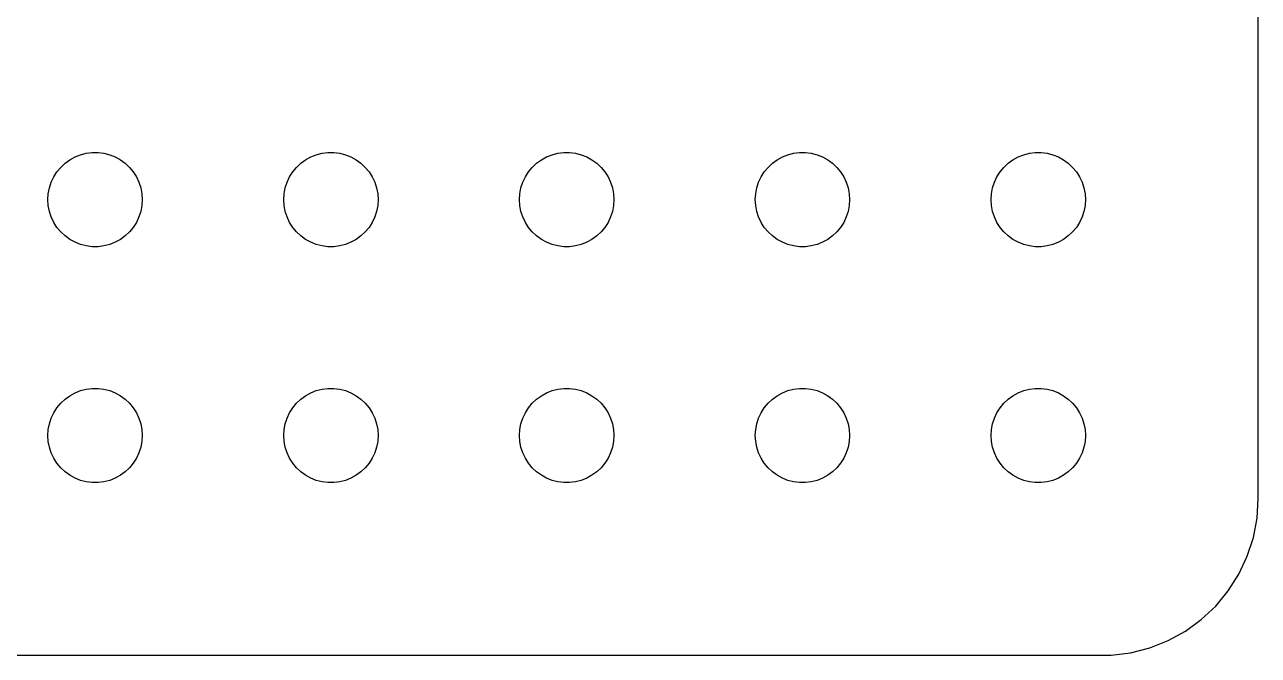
# Model space of a CAD drawing. Header units: metres. Extents: x -37 to 37, y 140 to 346.
# Drawn here: x -2.24 to 37, y 194.01 to 214.06 of the extents above; entities that cross this region are included whole.
import ezdxf

# ---------------------------------------------------------------- set-up
doc = ezdxf.new("R2010")
doc.units = ezdxf.units.M

msp = doc.modelspace()

# ---------------------------------------------------------------- linework, layer by layer
for p, q in [((37, 199), (37, 233)), ((-0.463516, 209.927), (-0.281067, 209.973)), ((-0.281067, 209.973), (-0.094177, 209.997)), ((-0.094177, 209.997), (0.094177, 209.997)), ((0.094177, 209.997), (0.281067, 209.973)), ((0.281067, 209.973), (0.463516, 209.927)), ((7.03647, 209.927), (7.21892, 209.973)), ((7.21892, 209.973), (7.40581, 209.997)), ((7.40581, 209.997), (7.59418, 209.997)), ((7.59418, 209.997), (7.78107, 209.973)), ((7.78107, 209.973), (7.96352, 209.927)), ((14.5365, 209.927), (14.7189, 209.973)), ((14.7189, 209.973), (14.9058, 209.997)), ((14.9058, 209.997), (15.0942, 209.997)), ((15.0942, 209.997), (15.2811, 209.973)), ((15.2811, 209.973), (15.4635, 209.927)), ((22.0365, 209.927), (22.2189, 209.973)), ((22.2189, 209.973), (22.4058, 209.997)), ((22.4058, 209.997), (22.5942, 209.997)), ((22.5942, 209.997), (22.7811, 209.973)), ((22.7811, 209.973), (22.9635, 209.927)), ((29.5365, 209.927), (29.7189, 209.973)), ((29.7189, 209.973), (29.9058, 209.997)), ((29.9058, 209.997), (30.0942, 209.997)), ((30.0942, 209.997), (30.2811, 209.973)), ((30.2811, 209.973), (30.4635, 209.927)), ((-1.09344, 209.527), (-0.956131, 209.656)), ((-0.956131, 209.656), (-0.803726, 209.766)), ((-0.803726, 209.766), (-0.638657, 209.857)), ((-0.638657, 209.857), (-0.463516, 209.927)), ((0.463516, 209.927), (0.638657, 209.857)), ((0.638657, 209.857), (0.803726, 209.766)), ((0.803726, 209.766), (0.956131, 209.656)), ((0.956131, 209.656), (1.09344, 209.527)), ((6.40654, 209.527), (6.54385, 209.656)), ((6.54385, 209.656), (6.69626, 209.766)), ((6.69626, 209.766), (6.86133, 209.857)), ((6.86133, 209.857), (7.03647, 209.927)), ((7.96352, 209.927), (8.13866, 209.857)), ((8.13866, 209.857), (8.30373, 209.766)), ((8.30373, 209.766), (8.45613, 209.656)), ((8.45613, 209.656), (8.59344, 209.527)), ((13.9065, 209.527), (14.0439, 209.656)), ((14.0439, 209.656), (14.1963, 209.766)), ((14.1963, 209.766), (14.3613, 209.857)), ((14.3613, 209.857), (14.5365, 209.927)), ((15.4635, 209.927), (15.6387, 209.857)), ((15.6387, 209.857), (15.8037, 209.766)), ((15.8037, 209.766), (15.9561, 209.656)), ((15.9561, 209.656), (16.0934, 209.527)), ((21.4065, 209.527), (21.5439, 209.656)), ((21.5439, 209.656), (21.6963, 209.766)), ((21.6963, 209.766), (21.8613, 209.857)), ((21.8613, 209.857), (22.0365, 209.927)), ((22.9635, 209.927), (23.1387, 209.857)), ((23.1387, 209.857), (23.3037, 209.766)), ((23.3037, 209.766), (23.4561, 209.656)), ((23.4561, 209.656), (23.5934, 209.527)), ((28.9065, 209.527), (29.0439, 209.656)), ((29.0439, 209.656), (29.1963, 209.766)), ((29.1963, 209.766), (29.3613, 209.857)), ((29.3613, 209.857), (29.5365, 209.927)), ((30.4635, 209.927), (30.6387, 209.857)), ((30.6387, 209.857), (30.8037, 209.766)), ((30.8037, 209.766), (30.9561, 209.656)), ((30.9561, 209.656), (31.0934, 209.527)), ((-1.39465, 209.052), (-1.31445, 209.223)), ((-1.31445, 209.223), (-1.21352, 209.382)), ((-1.21352, 209.382), (-1.09344, 209.527)), ((1.09344, 209.527), (1.21352, 209.382)), ((1.21352, 209.382), (1.31445, 209.223)), ((1.31445, 209.223), (1.39465, 209.052)), ((6.10533, 209.052), (6.18553, 209.223)), ((6.18553, 209.223), (6.28647, 209.382)), ((6.28647, 209.382), (6.40654, 209.527)), ((8.59344, 209.527), (8.71352, 209.382)), ((8.71352, 209.382), (8.81445, 209.223)), ((8.81445, 209.223), (8.89465, 209.052)), ((13.6053, 209.052), (13.6855, 209.223)), ((13.6855, 209.223), (13.7865, 209.382)), ((13.7865, 209.382), (13.9065, 209.527)), ((16.0934, 209.527), (16.2135, 209.382)), ((16.2135, 209.382), (16.3145, 209.223)), ((16.3145, 209.223), (16.3947, 209.052)), ((21.1053, 209.052), (21.1855, 209.223)), ((21.1855, 209.223), (21.2865, 209.382)), ((21.2865, 209.382), (21.4065, 209.527)), ((23.5934, 209.527), (23.7135, 209.382)), ((23.7135, 209.382), (23.8145, 209.223)), ((23.8145, 209.223), (23.8947, 209.052)), ((28.6053, 209.052), (28.6855, 209.223)), ((28.6855, 209.223), (28.7865, 209.382)), ((28.7865, 209.382), (28.9065, 209.527)), ((31.0934, 209.527), (31.2135, 209.382)), ((31.2135, 209.382), (31.3145, 209.223)), ((31.3145, 209.223), (31.3947, 209.052)), ((-1.48816, 208.688), (-1.45287, 208.873)), ((-1.45287, 208.873), (-1.39465, 209.052)), ((1.39465, 209.052), (1.45287, 208.873)), ((1.45287, 208.873), (1.48816, 208.688)), ((6.01183, 208.688), (6.04712, 208.873)), ((6.04712, 208.873), (6.10533, 209.052)), ((8.89465, 209.052), (8.95287, 208.873)), ((8.95287, 208.873), (8.98816, 208.688)), ((13.5118, 208.688), (13.5471, 208.873)), ((13.5471, 208.873), (13.6053, 209.052)), ((16.3947, 209.052), (16.4529, 208.873)), ((16.4529, 208.873), (16.4882, 208.688)), ((21.0118, 208.688), (21.0471, 208.873)), ((21.0471, 208.873), (21.1053, 209.052)), ((23.8947, 209.052), (23.9529, 208.873)), ((23.9529, 208.873), (23.9882, 208.688)), ((28.5118, 208.688), (28.5471, 208.873)), ((28.5471, 208.873), (28.6053, 209.052)), ((31.3947, 209.052), (31.4529, 208.873)), ((31.4529, 208.873), (31.4882, 208.688)), ((-1.5, 208.5), (-1.48816, 208.688)), ((-1.48816, 208.312), (-1.5, 208.5)), ((1.48816, 208.688), (1.5, 208.5)), ((1.5, 208.5), (1.48816, 208.312)), ((6, 208.5), (6.01183, 208.688)), ((6.01183, 208.312), (6, 208.5)), ((8.98816, 208.688), (9, 208.5)), ((9, 208.5), (8.98816, 208.312)), ((13.5, 208.5), (13.5118, 208.688)), ((13.5118, 208.312), (13.5, 208.5)), ((16.4882, 208.688), (16.5, 208.5)), ((16.5, 208.5), (16.4882, 208.312)), ((21, 208.5), (21.0118, 208.688)), ((21.0118, 208.312), (21, 208.5)), ((23.9882, 208.688), (24, 208.5)), ((24, 208.5), (23.9882, 208.312)), ((28.5, 208.5), (28.5118, 208.688)), ((28.5118, 208.312), (28.5, 208.5)), ((31.4882, 208.688), (31.5, 208.5)), ((31.5, 208.5), (31.4882, 208.312)), ((-1.45287, 208.127), (-1.48816, 208.312)), ((-1.39465, 207.948), (-1.45287, 208.127)), ((1.45287, 208.127), (1.39465, 207.948)), ((1.48816, 208.312), (1.45287, 208.127)), ((6.04712, 208.127), (6.01183, 208.312)), ((6.10533, 207.948), (6.04712, 208.127)), ((8.95287, 208.127), (8.89465, 207.948)), ((8.98816, 208.312), (8.95287, 208.127)), ((13.5471, 208.127), (13.5118, 208.312)), ((13.6053, 207.948), (13.5471, 208.127)), ((16.4529, 208.127), (16.3947, 207.948)), ((16.4882, 208.312), (16.4529, 208.127)), ((21.0471, 208.127), (21.0118, 208.312)), ((21.1053, 207.948), (21.0471, 208.127)), ((23.9529, 208.127), (23.8947, 207.948)), ((23.9882, 208.312), (23.9529, 208.127)), ((28.5471, 208.127), (28.5118, 208.312)), ((28.6053, 207.948), (28.5471, 208.127)), ((31.4529, 208.127), (31.3947, 207.948)), ((31.4882, 208.312), (31.4529, 208.127)), ((-1.31445, 207.777), (-1.39465, 207.948)), ((-1.21352, 207.618), (-1.31445, 207.777)), ((-1.09344, 207.473), (-1.21352, 207.618)), ((1.21352, 207.618), (1.09344, 207.473)), ((1.31445, 207.777), (1.21352, 207.618)), ((1.39465, 207.948), (1.31445, 207.777)), ((6.18553, 207.777), (6.10533, 207.948)), ((6.28647, 207.618), (6.18553, 207.777)), ((6.40654, 207.473), (6.28647, 207.618)), ((8.71352, 207.618), (8.59344, 207.473)), ((8.81445, 207.777), (8.71352, 207.618)), ((8.89465, 207.948), (8.81445, 207.777)), ((13.6855, 207.777), (13.6053, 207.948)), ((13.7865, 207.618), (13.6855, 207.777)), ((13.9065, 207.473), (13.7865, 207.618)), ((16.2135, 207.618), (16.0934, 207.473)), ((16.3145, 207.777), (16.2135, 207.618)), ((16.3947, 207.948), (16.3145, 207.777)), ((21.1855, 207.777), (21.1053, 207.948)), ((21.2865, 207.618), (21.1855, 207.777)), ((21.4065, 207.473), (21.2865, 207.618)), ((23.7135, 207.618), (23.5934, 207.473)), ((23.8145, 207.777), (23.7135, 207.618)), ((23.8947, 207.948), (23.8145, 207.777)), ((28.6855, 207.777), (28.6053, 207.948)), ((28.7865, 207.618), (28.6855, 207.777)), ((28.9065, 207.473), (28.7865, 207.618)), ((31.2135, 207.618), (31.0934, 207.473)), ((31.3145, 207.777), (31.2135, 207.618)), ((31.3947, 207.948), (31.3145, 207.777)), ((-0.956131, 207.344), (-1.09344, 207.473)), ((-0.803726, 207.234), (-0.956131, 207.344)), ((-0.638657, 207.143), (-0.803726, 207.234)), ((0.803726, 207.234), (0.638657, 207.143)), ((0.956131, 207.344), (0.803726, 207.234)), ((1.09344, 207.473), (0.956131, 207.344)), ((6.54385, 207.344), (6.40654, 207.473)), ((6.69626, 207.234), (6.54385, 207.344)), ((6.86133, 207.143), (6.69626, 207.234)), ((8.30373, 207.234), (8.13866, 207.143)), ((8.45613, 207.344), (8.30373, 207.234)), ((8.59344, 207.473), (8.45613, 207.344)), ((14.0439, 207.344), (13.9065, 207.473)), ((14.1963, 207.234), (14.0439, 207.344)), ((14.3613, 207.143), (14.1963, 207.234)), ((15.8037, 207.234), (15.6387, 207.143)), ((15.9561, 207.344), (15.8037, 207.234)), ((16.0934, 207.473), (15.9561, 207.344)), ((21.5439, 207.344), (21.4065, 207.473)), ((21.6963, 207.234), (21.5439, 207.344)), ((21.8613, 207.143), (21.6963, 207.234)), ((23.3037, 207.234), (23.1387, 207.143)), ((23.4561, 207.344), (23.3037, 207.234)), ((23.5934, 207.473), (23.4561, 207.344)), ((29.0439, 207.344), (28.9065, 207.473)), ((29.1963, 207.234), (29.0439, 207.344)), ((29.3613, 207.143), (29.1963, 207.234)), ((30.8037, 207.234), (30.6387, 207.143)), ((30.9561, 207.344), (30.8037, 207.234)), ((31.0934, 207.473), (30.9561, 207.344)), ((-0.463516, 207.073), (-0.638657, 207.143)), ((-0.281067, 207.027), (-0.463516, 207.073)), ((-0.094177, 207.003), (-0.281067, 207.027)), ((0.094177, 207.003), (-0.094177, 207.003)), ((0.281067, 207.027), (0.094177, 207.003)), ((0.463516, 207.073), (0.281067, 207.027)), ((0.638657, 207.143), (0.463516, 207.073)), ((7.03647, 207.073), (6.86133, 207.143)), ((7.21892, 207.027), (7.03647, 207.073)), ((7.40581, 207.003), (7.21892, 207.027)), ((7.59418, 207.003), (7.40581, 207.003)), ((7.78107, 207.027), (7.59418, 207.003)), ((7.96352, 207.073), (7.78107, 207.027)), ((8.13866, 207.143), (7.96352, 207.073)), ((14.5365, 207.073), (14.3613, 207.143)), ((14.7189, 207.027), (14.5365, 207.073)), ((14.9058, 207.003), (14.7189, 207.027)), ((15.0942, 207.003), (14.9058, 207.003)), ((15.2811, 207.027), (15.0942, 207.003)), ((15.4635, 207.073), (15.2811, 207.027)), ((15.6387, 207.143), (15.4635, 207.073)), ((22.0365, 207.073), (21.8613, 207.143)), ((22.2189, 207.027), (22.0365, 207.073)), ((22.4058, 207.003), (22.2189, 207.027)), ((22.5942, 207.003), (22.4058, 207.003)), ((22.7811, 207.027), (22.5942, 207.003)), ((22.9635, 207.073), (22.7811, 207.027)), ((23.1387, 207.143), (22.9635, 207.073)), ((29.5365, 207.073), (29.3613, 207.143)), ((29.7189, 207.027), (29.5365, 207.073)), ((29.9058, 207.003), (29.7189, 207.027)), ((30.0942, 207.003), (29.9058, 207.003)), ((30.2811, 207.027), (30.0942, 207.003)), ((30.4635, 207.073), (30.2811, 207.027)), ((30.6387, 207.143), (30.4635, 207.073)), ((-0.281067, 202.473), (-0.094177, 202.497)), ((-0.094177, 202.497), (0.094177, 202.497)), ((0.094177, 202.497), (0.281067, 202.473)), ((7.21892, 202.473), (7.40581, 202.497)), ((7.40581, 202.497), (7.59418, 202.497)), ((7.59418, 202.497), (7.78107, 202.473)), ((14.7189, 202.473), (14.9058, 202.497)), ((14.9058, 202.497), (15.0942, 202.497)), ((15.0942, 202.497), (15.2811, 202.473)), ((22.2189, 202.473), (22.4058, 202.497)), ((22.4058, 202.497), (22.5942, 202.497)), ((22.5942, 202.497), (22.7811, 202.473)), ((29.7189, 202.473), (29.9058, 202.497)), ((29.9058, 202.497), (30.0942, 202.497)), ((30.0942, 202.497), (30.2811, 202.473)), ((-1.09344, 202.027), (-0.956131, 202.156)), ((-0.956131, 202.156), (-0.803726, 202.266)), ((-0.803726, 202.266), (-0.638657, 202.357)), ((-0.638657, 202.357), (-0.463516, 202.427)), ((-0.463516, 202.427), (-0.281067, 202.473)), ((0.281067, 202.473), (0.463516, 202.427)), ((0.463516, 202.427), (0.638657, 202.357)), ((0.638657, 202.357), (0.803726, 202.266)), ((0.803726, 202.266), (0.956131, 202.156)), ((0.956131, 202.156), (1.09344, 202.027)), ((6.40654, 202.027), (6.54385, 202.156)), ((6.54385, 202.156), (6.69626, 202.266)), ((6.69626, 202.266), (6.86133, 202.357)), ((6.86133, 202.357), (7.03647, 202.427)), ((7.03647, 202.427), (7.21892, 202.473)), ((7.78107, 202.473), (7.96352, 202.427)), ((7.96352, 202.427), (8.13866, 202.357)), ((8.13866, 202.357), (8.30373, 202.266)), ((8.30373, 202.266), (8.45613, 202.156)), ((8.45613, 202.156), (8.59344, 202.027)), ((13.9065, 202.027), (14.0439, 202.156)), ((14.0439, 202.156), (14.1963, 202.266)), ((14.1963, 202.266), (14.3613, 202.357)), ((14.3613, 202.357), (14.5365, 202.427)), ((14.5365, 202.427), (14.7189, 202.473)), ((15.2811, 202.473), (15.4635, 202.427)), ((15.4635, 202.427), (15.6387, 202.357)), ((15.6387, 202.357), (15.8037, 202.266)), ((15.8037, 202.266), (15.9561, 202.156)), ((15.9561, 202.156), (16.0934, 202.027)), ((21.4065, 202.027), (21.5439, 202.156)), ((21.5439, 202.156), (21.6963, 202.266)), ((21.6963, 202.266), (21.8613, 202.357)), ((21.8613, 202.357), (22.0365, 202.427)), ((22.0365, 202.427), (22.2189, 202.473)), ((22.7811, 202.473), (22.9635, 202.427)), ((22.9635, 202.427), (23.1387, 202.357)), ((23.1387, 202.357), (23.3037, 202.266)), ((23.3037, 202.266), (23.4561, 202.156)), ((23.4561, 202.156), (23.5934, 202.027)), ((28.9065, 202.027), (29.0439, 202.156)), ((29.0439, 202.156), (29.1963, 202.266)), ((29.1963, 202.266), (29.3613, 202.357)), ((29.3613, 202.357), (29.5365, 202.427)), ((29.5365, 202.427), (29.7189, 202.473)), ((30.2811, 202.473), (30.4635, 202.427)), ((30.4635, 202.427), (30.6387, 202.357)), ((30.6387, 202.357), (30.8037, 202.266)), ((30.8037, 202.266), (30.9561, 202.156)), ((30.9561, 202.156), (31.0934, 202.027)), ((-1.39465, 201.552), (-1.31445, 201.723)), ((-1.31445, 201.723), (-1.21352, 201.882)), ((-1.21352, 201.882), (-1.09344, 202.027)), ((1.09344, 202.027), (1.21352, 201.882)), ((1.21352, 201.882), (1.31445, 201.723)), ((1.31445, 201.723), (1.39465, 201.552)), ((6.10533, 201.552), (6.18553, 201.723)), ((6.18553, 201.723), (6.28647, 201.882)), ((6.28647, 201.882), (6.40654, 202.027)), ((8.59344, 202.027), (8.71352, 201.882)), ((8.71352, 201.882), (8.81445, 201.723)), ((8.81445, 201.723), (8.89465, 201.552)), ((13.6053, 201.552), (13.6855, 201.723)), ((13.6855, 201.723), (13.7865, 201.882)), ((13.7865, 201.882), (13.9065, 202.027)), ((16.0934, 202.027), (16.2135, 201.882)), ((16.2135, 201.882), (16.3145, 201.723)), ((16.3145, 201.723), (16.3947, 201.552)), ((21.1053, 201.552), (21.1855, 201.723)), ((21.1855, 201.723), (21.2865, 201.882)), ((21.2865, 201.882), (21.4065, 202.027)), ((23.5934, 202.027), (23.7135, 201.882)), ((23.7135, 201.882), (23.8145, 201.723)), ((23.8145, 201.723), (23.8947, 201.552)), ((28.6053, 201.552), (28.6855, 201.723)), ((28.6855, 201.723), (28.7865, 201.882)), ((28.7865, 201.882), (28.9065, 202.027)), ((31.0934, 202.027), (31.2135, 201.882)), ((31.2135, 201.882), (31.3145, 201.723)), ((31.3145, 201.723), (31.3947, 201.552)), ((-1.48816, 201.188), (-1.45287, 201.373)), ((-1.45287, 201.373), (-1.39465, 201.552)), ((1.39465, 201.552), (1.45287, 201.373)), ((1.45287, 201.373), (1.48816, 201.188)), ((6.01183, 201.188), (6.04712, 201.373)), ((6.04712, 201.373), (6.10533, 201.552)), ((8.89465, 201.552), (8.95287, 201.373)), ((8.95287, 201.373), (8.98816, 201.188)), ((13.5118, 201.188), (13.5471, 201.373)), ((13.5471, 201.373), (13.6053, 201.552)), ((16.3947, 201.552), (16.4529, 201.373)), ((16.4529, 201.373), (16.4882, 201.188)), ((21.0118, 201.188), (21.0471, 201.373)), ((21.0471, 201.373), (21.1053, 201.552)), ((23.8947, 201.552), (23.9529, 201.373)), ((23.9529, 201.373), (23.9882, 201.188)), ((28.5118, 201.188), (28.5471, 201.373)), ((28.5471, 201.373), (28.6053, 201.552)), ((31.3947, 201.552), (31.4529, 201.373)), ((31.4529, 201.373), (31.4882, 201.188)), ((-1.5, 201), (-1.48816, 201.188)), ((-1.48816, 200.812), (-1.5, 201)), ((1.48816, 201.188), (1.5, 201)), ((1.5, 201), (1.48816, 200.812)), ((6, 201), (6.01183, 201.188)), ((6.01183, 200.812), (6, 201)), ((8.98816, 201.188), (9, 201)), ((9, 201), (8.98816, 200.812)), ((13.5, 201), (13.5118, 201.188)), ((13.5118, 200.812), (13.5, 201)), ((16.4882, 201.188), (16.5, 201)), ((16.5, 201), (16.4882, 200.812)), ((21, 201), (21.0118, 201.188)), ((21.0118, 200.812), (21, 201)), ((23.9882, 201.188), (24, 201)), ((24, 201), (23.9882, 200.812)), ((28.5, 201), (28.5118, 201.188)), ((28.5118, 200.812), (28.5, 201)), ((31.4882, 201.188), (31.5, 201)), ((31.5, 201), (31.4882, 200.812)), ((-1.45287, 200.627), (-1.48816, 200.812)), ((-1.39465, 200.448), (-1.45287, 200.627)), ((1.45287, 200.627), (1.39465, 200.448)), ((1.48816, 200.812), (1.45287, 200.627)), ((6.04712, 200.627), (6.01183, 200.812)), ((6.10533, 200.448), (6.04712, 200.627)), ((8.95287, 200.627), (8.89465, 200.448)), ((8.98816, 200.812), (8.95287, 200.627)), ((13.5471, 200.627), (13.5118, 200.812)), ((13.6053, 200.448), (13.5471, 200.627)), ((16.4529, 200.627), (16.3947, 200.448)), ((16.4882, 200.812), (16.4529, 200.627)), ((21.0471, 200.627), (21.0118, 200.812)), ((21.1053, 200.448), (21.0471, 200.627)), ((23.9529, 200.627), (23.8947, 200.448)), ((23.9882, 200.812), (23.9529, 200.627)), ((28.5471, 200.627), (28.5118, 200.812)), ((28.6053, 200.448), (28.5471, 200.627)), ((31.4529, 200.627), (31.3947, 200.448)), ((31.4882, 200.812), (31.4529, 200.627)), ((-1.31445, 200.277), (-1.39465, 200.448)), ((-1.21352, 200.118), (-1.31445, 200.277)), ((1.31445, 200.277), (1.21352, 200.118)), ((1.39465, 200.448), (1.31445, 200.277)), ((6.18553, 200.277), (6.10533, 200.448)), ((6.28647, 200.118), (6.18553, 200.277)), ((8.81445, 200.277), (8.71352, 200.118)), ((8.89465, 200.448), (8.81445, 200.277)), ((13.6855, 200.277), (13.6053, 200.448)), ((13.7865, 200.118), (13.6855, 200.277)), ((16.3145, 200.277), (16.2135, 200.118)), ((16.3947, 200.448), (16.3145, 200.277)), ((21.1855, 200.277), (21.1053, 200.448)), ((21.2865, 200.118), (21.1855, 200.277)), ((23.8145, 200.277), (23.7135, 200.118)), ((23.8947, 200.448), (23.8145, 200.277)), ((28.6855, 200.277), (28.6053, 200.448)), ((28.7865, 200.118), (28.6855, 200.277)), ((31.3145, 200.277), (31.2135, 200.118)), ((31.3947, 200.448), (31.3145, 200.277)), ((-1.09344, 199.973), (-1.21352, 200.118)), ((-0.956131, 199.844), (-1.09344, 199.973)), ((-0.803726, 199.734), (-0.956131, 199.844)), ((-0.638657, 199.643), (-0.803726, 199.734)), ((0.803726, 199.734), (0.638657, 199.643)), ((0.956131, 199.844), (0.803726, 199.734)), ((1.09344, 199.973), (0.956131, 199.844)), ((1.21352, 200.118), (1.09344, 199.973)), ((6.40654, 199.973), (6.28647, 200.118)), ((6.54385, 199.844), (6.40654, 199.973)), ((6.69626, 199.734), (6.54385, 199.844)), ((6.86133, 199.643), (6.69626, 199.734)), ((8.30373, 199.734), (8.13866, 199.643)), ((8.45613, 199.844), (8.30373, 199.734)), ((8.59344, 199.973), (8.45613, 199.844)), ((8.71352, 200.118), (8.59344, 199.973)), ((13.9065, 199.973), (13.7865, 200.118)), ((14.0439, 199.844), (13.9065, 199.973)), ((14.1963, 199.734), (14.0439, 199.844)), ((14.3613, 199.643), (14.1963, 199.734)), ((15.8037, 199.734), (15.6387, 199.643)), ((15.9561, 199.844), (15.8037, 199.734)), ((16.0934, 199.973), (15.9561, 199.844)), ((16.2135, 200.118), (16.0934, 199.973)), ((21.4065, 199.973), (21.2865, 200.118)), ((21.5439, 199.844), (21.4065, 199.973)), ((21.6963, 199.734), (21.5439, 199.844)), ((21.8613, 199.643), (21.6963, 199.734)), ((23.3037, 199.734), (23.1387, 199.643)), ((23.4561, 199.844), (23.3037, 199.734)), ((23.5934, 199.973), (23.4561, 199.844)), ((23.7135, 200.118), (23.5934, 199.973)), ((28.9065, 199.973), (28.7865, 200.118)), ((29.0439, 199.844), (28.9065, 199.973)), ((29.1963, 199.734), (29.0439, 199.844)), ((29.3613, 199.643), (29.1963, 199.734)), ((30.8037, 199.734), (30.6387, 199.643)), ((30.9561, 199.844), (30.8037, 199.734)), ((31.0934, 199.973), (30.9561, 199.844)), ((31.2135, 200.118), (31.0934, 199.973)), ((-0.463516, 199.573), (-0.638657, 199.643)), ((-0.281067, 199.527), (-0.463516, 199.573)), ((-0.094177, 199.503), (-0.281067, 199.527)), ((0.094177, 199.503), (-0.094177, 199.503)), ((0.281067, 199.527), (0.094177, 199.503)), ((0.463516, 199.573), (0.281067, 199.527)), ((0.638657, 199.643), (0.463516, 199.573)), ((7.03647, 199.573), (6.86133, 199.643)), ((7.21892, 199.527), (7.03647, 199.573)), ((7.40581, 199.503), (7.21892, 199.527)), ((7.59418, 199.503), (7.40581, 199.503)), ((7.78107, 199.527), (7.59418, 199.503)), ((7.96352, 199.573), (7.78107, 199.527)), ((8.13866, 199.643), (7.96352, 199.573)), ((14.5365, 199.573), (14.3613, 199.643)), ((14.7189, 199.527), (14.5365, 199.573)), ((14.9058, 199.503), (14.7189, 199.527)), ((15.0942, 199.503), (14.9058, 199.503)), ((15.2811, 199.527), (15.0942, 199.503)), ((15.4635, 199.573), (15.2811, 199.527)), ((15.6387, 199.643), (15.4635, 199.573)), ((22.0365, 199.573), (21.8613, 199.643)), ((22.2189, 199.527), (22.0365, 199.573)), ((22.4058, 199.503), (22.2189, 199.527)), ((22.5942, 199.503), (22.4058, 199.503)), ((22.7811, 199.527), (22.5942, 199.503)), ((22.9635, 199.573), (22.7811, 199.527)), ((23.1387, 199.643), (22.9635, 199.573)), ((29.5365, 199.573), (29.3613, 199.643)), ((29.7189, 199.527), (29.5365, 199.573)), ((29.9058, 199.503), (29.7189, 199.527)), ((30.0942, 199.503), (29.9058, 199.503)), ((30.2811, 199.527), (30.0942, 199.503)), ((30.4635, 199.573), (30.2811, 199.527)), ((30.6387, 199.643), (30.4635, 199.573)), ((36.9606, 198.373), (37, 199)), ((36.8429, 197.757), (36.9606, 198.373)), ((36.6489, 197.159), (36.8429, 197.757)), ((36.3815, 196.591), (36.6489, 197.159)), ((36.0451, 196.061), (36.3815, 196.591)), ((35.6448, 195.577), (36.0451, 196.061)), ((35.1871, 195.147), (35.6448, 195.577)), ((34.6791, 194.778), (35.1871, 195.147)), ((34.1289, 194.476), (34.6791, 194.778)), ((32.9369, 194.089), (33.5451, 194.245)), ((33.5451, 194.245), (34.1289, 194.476)), ((-32.3139, 194.01), (32.3139, 194.01)), ((32.3139, 194.01), (32.9369, 194.089))]:
    msp.add_line(p, q)

doc.saveas('drawing.dxf')
